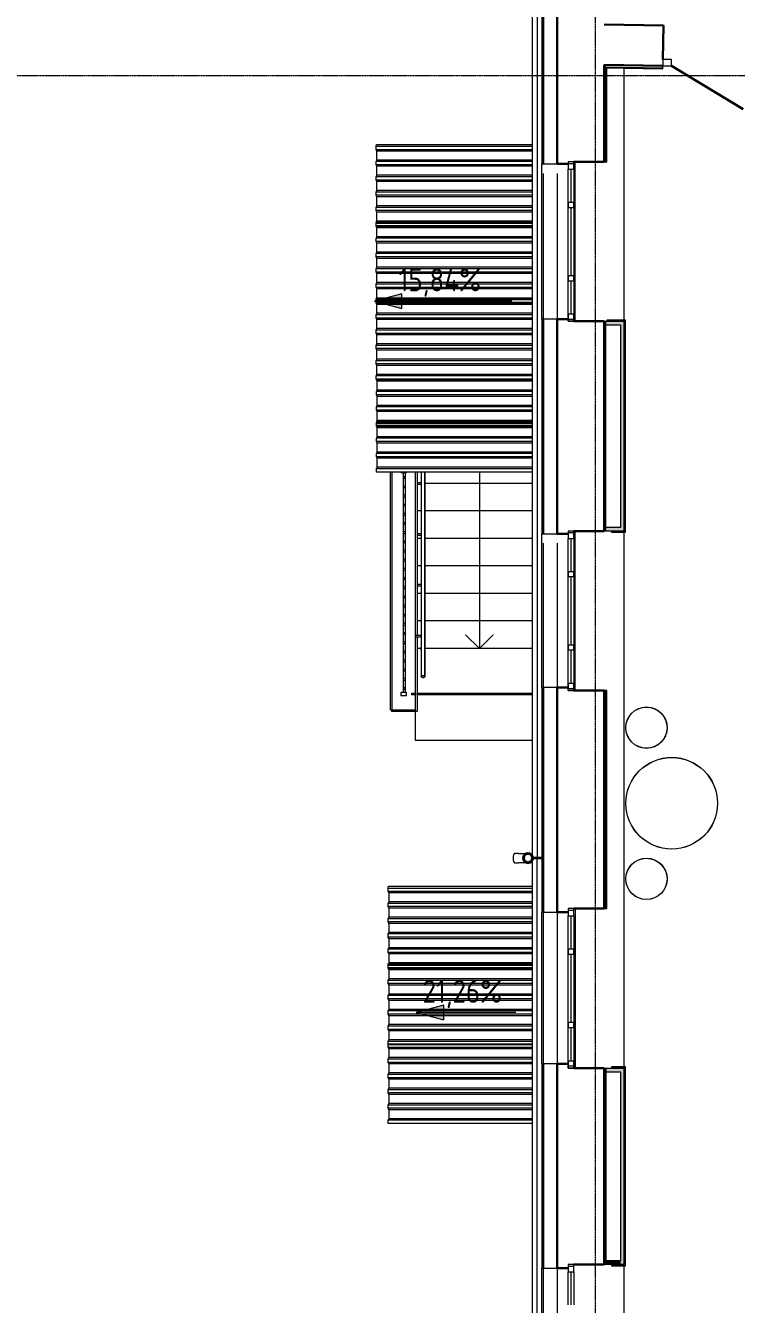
# Model space of a CAD drawing. Header units: millimetres. Extents: x -32 to 417638015, y -35 to 175284279.
# Drawn here: x 830395 to 838152, y 74903 to 88858 of the extents above; entities that cross this region are included whole.
import ezdxf

# ---------------------------------------------------------------- set-up
doc = ezdxf.new("R2010")
doc.units = ezdxf.units.MM
doc.linetypes.add('ADSK_Линия сетки', pattern=[25, 20, -2.5, 0, -2.5])
for name, color, linetype, lineweight in [('_ Окна', 7, 'Continuous', 9), ('_ЭМ_ТХобщее_слой', 7, 'Continuous', 30), ('Двери', 7, 'Continuous', 9), ('Лестницы', 7, 'Continuous', 9), ('Обобщенные модели', 7, 'Continuous', 18), ('Ограждение', 7, 'Continuous', 9), ('Окна', 7, 'Continuous', 9), ('Оси', 253, 'Continuous', 9), ('Перекрытие', 7, 'Continuous', 18), ('Размеры', 7, 'Continuous', 9), ('Стены внутренние', 7, 'Continuous', 18), ('Стены наружные', 7, 'Continuous', 18), ('Стены несущие', 7, 'Continuous', 30), ('Стены отделка', 7, 'Continuous', 30), ('Стены штриховка', 7, 'Continuous', 9), ('Стрелки вверх', 7, 'Continuous', 18), ('ТХ', 5, 'Continuous', 0), ('ШТРИХОВКА', 252, 'Continuous', 15)]:
    doc.layers.add(name, color=color, linetype=linetype, lineweight=lineweight)
doc.layers.add('ЭОМ_Лотки рабочие', color=5, linetype='Continuous')
doc.styles.add('GOST Common_1', font='GOST_Common.ttf', dxfattribs={"width": 0.9, "height": 250})

# ---------------------------------------------------------------- blocks, each defined once
blk = doc.blocks.new('Тип перил - Перила_Внутренний_-6957739-План 2-го этажа')
at = {"layer": 'Ограждение'}
for p, q in [((43948, 32217), (43948, 30294)), ((43988, 30294), (43988, 32217)), ((43948, 30276), (43948, 29993)), ((43988, 29993), (43988, 30276)), ((43965, 29993), (43970, 29993))]:
    blk.add_line(p, q, dxfattribs=at)
at = {"layer": 'Ограждение', "flags": 128}
for points in [[(43948, 30294), (43948, 30293), (43948, 30292), (43948, 30291), (43948, 30290), (43948, 30289), (43948, 30288), (43948, 30287), (43948, 30285), (43948, 30284), (43948, 30283), (43948, 30282), (43948, 30281), (43948, 30280), (43948, 30278), (43948, 30277), (43948, 30276), (43948, 30276)], [(43988, 30276), (43988, 30277), (43988, 30278), (43988, 30279), (43988, 30280), (43988, 30282), (43988, 30283), (43988, 30284), (43988, 30285), (43988, 30286), (43988, 30287), (43988, 30288), (43988, 30289), (43988, 30290), (43988, 30291), (43988, 30292), (43988, 30293), (43988, 30294)]]:
    blk.add_lwpolyline(points, dxfattribs=at)
blk = doc.blocks.new('Тх 2 этаж')
at = {"layer": 'ТХ', "color": 252, "true_color": 0x939598}
for centre, radius in [((52781, 27442), 225), ((53056, 26617), 500), ((52781, 25792), 225)]:
    blk.add_circle(centre, radius, dxfattribs=at)
blk = doc.blocks.new('План 2 этажа')
at = {"layer": 'Размеры'}
for points in [[(44122.152, 34421.028), (44422.152, 34340.643), (44422.152, 34501.413)], [(44579.247, 26657.438), (44879.247, 26577.053), (44879.247, 26737.823)]]:
    blk.add_hatch(color=8, dxfattribs=at).paths.add_polyline_path(points)
at = {"layer": 'Стены внутренние'}
for points in [[(46809.133, 34160.535), (46849.133, 34160.535), (46849.133, 34200.535), (46629.85, 34200.535), (46629.85, 34160.535)], [(46809.133, 31911.001), (46849.133, 31911.001), (46849.133, 34160.535), (46809.133, 34160.535), (46809.133, 31951.001)], [(46809.133, 31911.001), (46809.133, 31951.001), (46629.85, 31951.001), (46629.85, 31911.001)], [(46849.133, 26012.241), (46849.133, 26052.241), (46648.211, 26052.241), (46648.211, 26012.241), (46809.133, 26012.241)], [(46809.133, 23907.241), (46849.133, 23907.241), (46849.133, 26012.241), (46809.133, 26012.241), (46809.133, 23947.241)], [(46809.133, 23907.241), (46809.133, 23947.241), (46648.211, 23947.241), (46648.211, 23907.241)]]:
    blk.add_hatch(color=8, dxfattribs=at).paths.add_polyline_path(points)
at = {"layer": '_ Окна', "color": 8, "lineweight": 18}
for p, q in [((46298.211, 35940.535), (46238.211, 35940.535)), ((46238.211, 35940.535), (46238.211, 35860.535)), ((46298.211, 35860.535), (46298.211, 35940.535)), ((46238.211, 35860.535), (46298.211, 35860.535)), ((46238.211, 35500.535), (46298.211, 35500.535)), ((46238.211, 35440.535), (46238.211, 35500.535)), ((46298.211, 35500.535), (46298.211, 35440.535)), ((46298.211, 35440.535), (46238.211, 35440.535)), ((46238.211, 34700.535), (46298.211, 34700.535)), ((46238.211, 34640.535), (46238.211, 34700.535)), ((46298.211, 34640.535), (46238.211, 34640.535)), ((46298.211, 34700.535), (46298.211, 34640.535)), ((46238.211, 34280.535), (46298.211, 34280.535)), ((46238.211, 34200.535), (46238.211, 34280.535)), ((46298.211, 34200.535), (46238.211, 34200.535)), ((46298.211, 34280.535), (46298.211, 34200.535)), ((46298.211, 31911.001), (46238.211, 31911.001)), ((46238.211, 31911.001), (46238.211, 31831.001)), ((46238.211, 31831.001), (46298.211, 31831.001)), ((46298.211, 31831.001), (46298.211, 31911.001)), ((46238.211, 31471.001), (46298.211, 31471.001)), ((46238.211, 31411.001), (46238.211, 31471.001)), ((46298.211, 31411.001), (46238.211, 31411.001)), ((46298.211, 31471.001), (46298.211, 31411.001)), ((46238.211, 30671.001), (46298.211, 30671.001)), ((46238.211, 30611.001), (46238.211, 30671.001)), ((46298.211, 30611.001), (46238.211, 30611.001)), ((46298.211, 30671.001), (46298.211, 30611.001)), ((46238.211, 30251.001), (46298.211, 30251.001)), ((46238.211, 30171.001), (46238.211, 30251.001)), ((46298.211, 30171.001), (46238.211, 30171.001)), ((46298.211, 30251.001), (46298.211, 30171.001)), ((46298.211, 27792.241), (46238.211, 27792.241)), ((46238.211, 27792.241), (46238.211, 27712.241)), ((46298.211, 27712.241), (46298.211, 27792.241)), ((46238.211, 27712.241), (46298.211, 27712.241)), ((46238.211, 27352.241), (46298.211, 27352.241)), ((46238.211, 27292.241), (46238.211, 27352.241)), ((46298.211, 27352.241), (46298.211, 27292.241)), ((46298.211, 27292.241), (46238.211, 27292.241)), ((46238.211, 26552.241), (46298.211, 26552.241)), ((46238.211, 26492.241), (46238.211, 26552.241)), ((46298.211, 26552.241), (46298.211, 26492.241)), ((46298.211, 26492.241), (46238.211, 26492.241)), ((46238.211, 26132.241), (46298.211, 26132.241)), ((46238.211, 26052.241), (46238.211, 26132.241)), ((46298.211, 26132.241), (46298.211, 26052.241)), ((46298.211, 26052.241), (46238.211, 26052.241)), ((46298.211, 23907.241), (46238.211, 23907.241)), ((46238.211, 23907.241), (46238.211, 23827.241)), ((46298.211, 23827.241), (46298.211, 23907.241)), ((46238.211, 23827.241), (46298.211, 23827.241))]:
    blk.add_line(p, q, dxfattribs=at)
at = {"layer": '_ Окна', "color": 8}
for p, q in [((46298.211, 35920.535), (46238.211, 35920.535)), ((46268.211, 35500.535), (46268.211, 35860.535)), ((46268.211, 34700.535), (46268.211, 35440.535)), ((46268.211, 34280.535), (46268.211, 34640.535)), ((46298.211, 34220.535), (46238.211, 34220.535)), ((46298.211, 31891.001), (46238.211, 31891.001)), ((46268.211, 31471.001), (46268.211, 31831.001)), ((46268.211, 30671.001), (46268.211, 31411.001)), ((46268.211, 30251.001), (46268.211, 30611.001)), ((46298.211, 30191.001), (46238.211, 30191.001)), ((46298.211, 27772.241), (46238.211, 27772.241)), ((46268.211, 27352.241), (46268.211, 27712.241)), ((46268.211, 26552.241), (46268.211, 27292.241)), ((46268.211, 26132.241), (46268.211, 26492.241)), ((46298.211, 26072.241), (46238.211, 26072.241)), ((46298.211, 23887.241), (46238.211, 23887.241)), ((46268.211, 23467.241), (46268.211, 23827.241))]:
    blk.add_line(p, q, dxfattribs=at)
at = {"layer": 'Двери', "color": 8}
for p, q in [((47269.662, 37058.167), (47268.478, 36988.177)), ((47268.478, 36988.177), (47363.464, 36986.57)), ((47364.648, 37056.56), (47269.662, 37058.167)), ((47363.464, 36986.57), (47364.648, 37056.56))]:
    blk.add_line(p, q, dxfattribs=at)
at = {"layer": 'Двери', "color": 8, "lineweight": 30}
blk.add_line((47363.464, 36986.57), (48148.028, 36515.735), dxfattribs=at)
at = {"layer": 'Лестницы', "color": 8}
for p, q in [((45848.211, 32431.225), (44674.065, 32431.225)), ((45848.211, 32431.225), (44674.065, 32431.225)), ((44634.065, 32131.225), (44587.134, 32131.225)), ((44634.065, 32131.225), (44587.134, 32131.225)), ((45848.211, 32131.225), (44674.065, 32131.225)), ((45848.211, 32131.225), (44674.065, 32131.225)), ((44634.065, 31831.225), (44587.134, 31831.225)), ((44634.065, 31831.225), (44587.134, 31831.225)), ((45848.211, 31831.225), (44674.065, 31831.225)), ((45848.211, 31831.225), (44674.065, 31831.225)), ((44634.065, 31531.225), (44587.134, 31531.225)), ((44634.065, 31531.225), (44587.134, 31531.225)), ((45848.211, 31531.225), (44674.065, 31531.225)), ((45848.211, 31531.225), (44674.065, 31531.225)), ((44634.065, 31231.225), (44587.134, 31231.225)), ((44634.065, 31231.225), (44587.134, 31231.225)), ((45848.211, 31231.225), (44674.065, 31231.225)), ((45848.211, 31231.225), (44674.065, 31231.225)), ((44634.065, 30931.225), (44587.134, 30931.225)), ((44634.065, 30931.225), (44587.134, 30931.225)), ((45848.211, 30931.225), (44674.065, 30931.225)), ((45848.211, 30931.225), (44674.065, 30931.225)), ((44634.625, 30631.225), (44587.134, 30631.225)), ((45848.211, 30631.225), (44673.997, 30631.225))]:
    blk.add_line(p, q, dxfattribs=at)
at = {"layer": 'Обобщенные модели', "color": 8}
for p, q in [((44141.144, 36110.458), (44144.272, 36130.458)), ((44141.144, 36075.458), (44141.144, 36110.458)), ((44141.144, 36110.458), (45848.211, 36110.458)), ((44148.731, 36058.458), (44141.144, 36075.458)), ((44141.144, 36075.458), (45848.211, 36075.458)), ((44144.272, 36130.458), (45848.211, 36130.458)), ((44148.731, 35960.758), (44148.731, 36058.458)), ((45848.211, 36058.458), (44148.731, 36058.458)), ((44141.144, 35943.758), (44148.731, 35960.758)), ((44141.144, 35908.758), (44141.144, 35943.758)), ((45848.211, 35943.758), (44141.144, 35943.758)), ((44148.731, 35891.758), (44141.144, 35908.758)), ((45848.211, 35908.758), (44141.144, 35908.758)), ((45848.211, 35960.758), (44148.731, 35960.758)), ((44148.731, 35794.058), (44148.731, 35891.758)), ((45848.211, 35891.758), (44148.731, 35891.758)), ((44141.144, 35777.058), (44148.731, 35794.058)), ((44141.144, 35742.058), (44141.144, 35777.058)), ((45848.211, 35777.058), (44141.144, 35777.058)), ((44148.731, 35725.058), (44141.144, 35742.058)), ((45848.211, 35742.058), (44141.144, 35742.058)), ((45848.211, 35794.058), (44148.731, 35794.058)), ((44148.731, 35627.358), (44148.731, 35725.058)), ((45848.211, 35725.058), (44148.731, 35725.058)), ((44141.144, 35610.358), (44148.731, 35627.358)), ((44141.144, 35575.358), (44141.144, 35610.358)), ((45848.211, 35610.358), (44141.144, 35610.358)), ((45848.211, 35627.358), (44148.731, 35627.358)), ((44148.731, 35558.358), (44141.144, 35575.358)), ((45848.211, 35575.358), (44141.144, 35575.358)), ((44141.144, 35443.658), (44148.731, 35460.658)), ((44148.731, 35460.658), (44148.731, 35558.358)), ((45848.211, 35558.358), (44148.731, 35558.358)), ((45848.211, 35460.658), (44148.731, 35460.658)), ((44141.144, 35408.658), (44141.144, 35443.658)), ((45848.211, 35443.658), (44141.144, 35443.658)), ((44148.731, 35391.658), (44141.144, 35408.658)), ((45848.211, 35408.658), (44141.144, 35408.658)), ((44148.731, 35293.958), (44148.731, 35391.658)), ((45848.211, 35391.658), (44148.731, 35391.658)), ((44140.405, 35272.828), (44143.534, 35292.828)), ((44140.405, 35237.828), (44140.405, 35272.828)), ((44140.405, 35272.828), (45848.211, 35272.828)), ((44147.992, 35220.828), (44140.405, 35237.828)), ((44140.405, 35237.828), (45848.211, 35237.828)), ((44141.144, 35276.958), (44142.139, 35279.188)), ((44141.144, 35241.958), (44141.144, 35276.958)), ((45848.211, 35276.958), (44141.144, 35276.958)), ((45848.211, 35241.958), (44141.144, 35241.958)), ((44143.534, 35292.828), (45848.211, 35292.828)), ((44147.992, 35123.128), (44147.992, 35220.828)), ((45848.211, 35220.828), (44147.992, 35220.828)), ((45848.211, 35293.958), (44148.731, 35293.958)), ((44140.405, 35106.128), (44147.992, 35123.128)), ((44140.405, 35071.128), (44140.405, 35106.128)), ((45848.211, 35106.128), (44140.405, 35106.128)), ((44147.992, 35054.128), (44140.405, 35071.128)), ((45848.211, 35071.128), (44140.405, 35071.128)), ((45848.211, 35123.128), (44147.992, 35123.128)), ((44147.992, 34956.428), (44147.992, 35054.128)), ((45848.211, 35054.128), (44147.992, 35054.128)), ((44140.405, 34939.428), (44147.992, 34956.428)), ((44140.405, 34904.428), (44140.405, 34939.428)), ((45848.211, 34939.428), (44140.405, 34939.428)), ((44147.992, 34887.428), (44140.405, 34904.428)), ((45848.211, 34904.428), (44140.405, 34904.428)), ((45848.211, 34956.428), (44147.992, 34956.428)), ((44147.992, 34789.728), (44147.992, 34887.428)), ((45848.211, 34887.428), (44147.992, 34887.428)), ((44140.405, 34772.728), (44147.992, 34789.728)), ((44140.405, 34737.728), (44140.405, 34772.728)), ((45848.211, 34772.728), (44140.405, 34772.728)), ((45848.211, 34789.728), (44147.992, 34789.728)), ((44147.992, 34720.728), (44140.405, 34737.728)), ((45848.211, 34737.728), (44140.405, 34737.728)), ((44140.405, 34606.028), (44147.992, 34623.028)), ((44147.992, 34623.028), (44147.992, 34720.728)), ((45848.211, 34720.728), (44147.992, 34720.728)), ((45848.211, 34623.028), (44147.992, 34623.028)), ((44140.405, 34571.028), (44140.405, 34606.028)), ((45848.211, 34606.028), (44140.405, 34606.028)), ((44147.992, 34554.028), (44140.405, 34571.028)), ((45848.211, 34571.028), (44140.405, 34571.028)), ((44147.992, 34457.828), (44147.992, 34554.028)), ((45848.211, 34554.028), (44147.992, 34554.028)), ((44140.405, 34439.328), (44141.904, 34442.686)), ((44140.405, 34404.328), (44140.405, 34439.328)), ((45848.211, 34439.328), (44140.405, 34439.328)), ((45848.211, 34404.328), (44140.405, 34404.328)), ((44141.144, 34402.828), (44141.144, 34437.828)), ((44141.144, 34437.828), (45848.211, 34437.828)), ((44148.731, 34385.828), (44141.144, 34402.828)), ((44141.144, 34402.828), (45848.211, 34402.828)), ((44141.378, 34439.328), (44144.272, 34457.828)), ((44144.272, 34457.828), (45848.211, 34457.828)), ((44148.731, 34288.128), (44148.731, 34385.828)), ((45848.211, 34385.828), (44148.731, 34385.828)), ((44141.144, 34271.128), (44148.731, 34288.128)), ((44141.144, 34236.128), (44141.144, 34271.128)), ((45848.211, 34271.128), (44141.144, 34271.128)), ((44148.731, 34219.128), (44141.144, 34236.128)), ((45848.211, 34236.128), (44141.144, 34236.128)), ((45848.211, 34288.128), (44148.731, 34288.128)), ((44148.731, 34121.428), (44148.731, 34219.128)), ((45848.211, 34219.128), (44148.731, 34219.128)), ((44141.144, 34104.428), (44148.731, 34121.428)), ((44141.144, 34069.428), (44141.144, 34104.428)), ((45848.211, 34104.428), (44141.144, 34104.428)), ((44148.731, 34052.428), (44141.144, 34069.428)), ((45848.211, 34069.428), (44141.144, 34069.428)), ((45848.211, 34121.428), (44148.731, 34121.428)), ((44148.731, 33954.728), (44148.731, 34052.428)), ((45848.211, 34052.428), (44148.731, 34052.428)), ((44141.144, 33937.728), (44148.731, 33954.728)), ((44141.144, 33902.728), (44141.144, 33937.728)), ((45848.211, 33937.728), (44141.144, 33937.728)), ((45848.211, 33954.728), (44148.731, 33954.728)), ((44148.731, 33885.728), (44141.144, 33902.728)), ((45848.211, 33902.728), (44141.144, 33902.728)), ((44141.144, 33771.028), (44148.731, 33788.028)), ((44141.144, 33736.028), (44141.144, 33771.028)), ((45848.211, 33771.028), (44141.144, 33771.028)), ((44148.731, 33788.028), (44148.731, 33885.728)), ((45848.211, 33885.728), (44148.731, 33885.728)), ((45848.211, 33788.028), (44148.731, 33788.028)), ((44148.731, 33719.028), (44141.144, 33736.028)), ((45848.211, 33736.028), (44141.144, 33736.028)), ((44148.731, 33621.328), (44148.731, 33719.028)), ((45848.211, 33719.028), (44148.731, 33719.028)), ((44141.144, 33604.328), (44148.731, 33621.328)), ((44141.144, 33569.328), (44141.144, 33604.328)), ((45848.211, 33604.328), (44141.144, 33604.328)), ((45848.211, 33569.328), (44141.144, 33569.328)), ((44145.292, 33565.188), (44145.292, 33569.328)), ((44152.879, 33548.188), (44145.292, 33565.188)), ((44145.292, 33565.188), (45848.211, 33565.188)), ((44146.362, 33607.028), (44148.421, 33620.188)), ((44148.421, 33620.188), (45848.211, 33620.188)), ((45848.211, 33621.328), (44148.731, 33621.328)), ((44152.879, 33450.488), (44152.879, 33548.188)), ((45848.211, 33548.188), (44152.879, 33548.188)), ((44145.292, 33433.488), (44152.879, 33450.488)), ((44145.292, 33398.488), (44145.292, 33433.488)), ((45848.211, 33433.488), (44145.292, 33433.488)), ((44152.879, 33381.488), (44145.292, 33398.488)), ((45848.211, 33398.488), (44145.292, 33398.488)), ((45848.211, 33450.488), (44152.879, 33450.488)), ((44152.879, 33283.788), (44152.879, 33381.488)), ((45848.211, 33381.488), (44152.879, 33381.488)), ((44145.292, 33266.788), (44152.879, 33283.788)), ((44145.292, 33231.788), (44145.292, 33266.788)), ((45848.211, 33266.788), (44145.292, 33266.788)), ((44152.879, 33214.788), (44145.292, 33231.788)), ((45848.211, 33231.788), (44145.292, 33231.788)), ((45848.211, 33283.788), (44152.879, 33283.788)), ((44152.879, 33117.088), (44152.879, 33214.788)), ((45848.211, 33214.788), (44152.879, 33214.788)), ((44145.292, 33100.088), (44147.482, 33104.994)), ((44145.292, 33065.088), (44145.292, 33100.088)), ((45848.211, 33100.088), (44145.292, 33100.088)), ((44145.292, 33055.998), (44145.292, 33090.998)), ((44145.292, 33090.998), (45848.211, 33090.998)), ((44147.482, 33104.994), (44148.421, 33110.998)), ((44148.421, 33110.998), (45848.211, 33110.998)), ((44150.161, 33110.998), (44152.879, 33117.088)), ((45848.211, 33117.088), (44152.879, 33117.088)), ((45848.211, 33065.088), (44145.292, 33065.088)), ((44152.879, 33038.998), (44145.292, 33055.998)), ((44145.292, 33055.998), (45848.211, 33055.998)), ((44145.292, 32924.298), (44152.879, 32941.298)), ((44152.879, 32941.298), (44152.879, 33038.998)), ((45848.211, 33038.998), (44152.879, 33038.998)), ((45848.211, 32941.298), (44152.879, 32941.298)), ((44145.292, 32889.298), (44145.292, 32924.298)), ((45848.211, 32924.298), (44145.292, 32924.298)), ((44152.879, 32872.298), (44145.292, 32889.298)), ((45848.211, 32889.298), (44145.292, 32889.298)), ((44152.879, 32774.598), (44152.879, 32872.298)), ((45848.211, 32872.298), (44152.879, 32872.298)), ((44145.292, 32757.598), (44152.879, 32774.598)), ((44145.292, 32722.598), (44145.292, 32757.598)), ((45848.211, 32757.598), (44145.292, 32757.598)), ((44152.879, 32705.598), (44145.292, 32722.598)), ((45848.211, 32722.598), (44145.292, 32722.598)), ((45848.211, 32774.598), (44152.879, 32774.598)), ((44152.879, 32607.898), (44152.879, 32705.598)), ((45848.211, 32705.598), (44152.879, 32705.598)), ((44145.292, 32590.898), (44152.879, 32607.898)), ((44145.292, 32555.898), (44145.292, 32590.898)), ((45848.211, 32590.898), (44145.292, 32590.898)), ((45848.211, 32555.898), (44145.292, 32555.898)), ((45848.211, 32607.898), (44152.879, 32607.898)), ((45694.564, 28393.362), (45652.06, 28393.362)), ((45948.211, 28348.362), (45849.07, 28348.362)), ((45849.07, 28338.362), (45948.211, 28338.362)), ((45652.06, 28293.362), (45694.564, 28293.362)), ((44271.958, 28015.838), (44276.116, 28035.838)), ((44271.958, 27980.838), (44271.958, 28015.838)), ((44271.958, 28015.838), (45848.211, 28015.838)), ((44282.042, 27963.838), (44271.958, 27980.838)), ((44271.958, 27980.838), (45848.211, 27980.838)), ((44276.116, 28035.838), (45848.211, 28035.838)), ((44282.042, 27866.138), (44282.042, 27963.838)), ((45848.211, 27963.838), (44282.042, 27963.838)), ((44271.958, 27849.138), (44282.042, 27866.138)), ((44271.958, 27814.138), (44271.958, 27849.138)), ((45848.211, 27849.138), (44271.958, 27849.138)), ((44282.042, 27797.138), (44271.958, 27814.138)), ((45848.211, 27814.138), (44271.958, 27814.138)), ((45848.211, 27866.138), (44282.042, 27866.138)), ((44282.042, 27699.438), (44282.042, 27797.138)), ((45848.211, 27797.138), (44282.042, 27797.138)), ((44271.958, 27682.438), (44282.042, 27699.438)), ((44271.958, 27647.438), (44271.958, 27682.438)), ((45848.211, 27682.438), (44271.958, 27682.438)), ((44282.042, 27630.438), (44271.958, 27647.438)), ((45848.211, 27647.438), (44271.958, 27647.438)), ((45848.211, 27699.438), (44282.042, 27699.438)), ((44282.042, 27532.738), (44282.042, 27630.438)), ((45848.211, 27630.438), (44282.042, 27630.438)), ((44271.958, 27515.738), (44282.042, 27532.738)), ((44271.958, 27480.738), (44271.958, 27515.738)), ((45848.211, 27515.738), (44271.958, 27515.738)), ((45848.211, 27532.738), (44282.042, 27532.738)), ((44282.042, 27463.738), (44271.958, 27480.738)), ((45848.211, 27480.738), (44271.958, 27480.738)), ((44271.958, 27349.038), (44282.042, 27366.038)), ((44282.042, 27366.038), (44282.042, 27463.738)), ((45848.211, 27463.738), (44282.042, 27463.738)), ((45848.211, 27366.038), (44282.042, 27366.038)), ((44271.958, 27314.038), (44271.958, 27349.038)), ((45848.211, 27349.038), (44271.958, 27349.038)), ((44282.042, 27297.038), (44271.958, 27314.038)), ((45848.211, 27314.038), (44271.958, 27314.038)), ((44282.042, 27199.338), (44282.042, 27297.038)), ((45848.211, 27297.038), (44282.042, 27297.038)), ((44271.958, 27182.338), (44274.039, 27185.846)), ((44271.958, 27147.338), (44271.958, 27182.338)), ((45848.211, 27182.338), (44271.958, 27182.338)), ((44271.958, 27140.838), (44271.958, 27175.838)), ((44271.958, 27175.838), (45848.211, 27175.838)), ((45848.211, 27147.338), (44271.958, 27147.338)), ((44282.042, 27123.838), (44271.958, 27140.838)), ((44271.958, 27140.838), (45848.211, 27140.838)), ((44274.039, 27185.846), (44276.116, 27195.838)), ((44276.116, 27195.838), (45848.211, 27195.838)), ((44279.966, 27195.838), (44282.042, 27199.338)), ((45848.211, 27199.338), (44282.042, 27199.338)), ((44282.042, 27026.138), (44282.042, 27123.838)), ((45848.211, 27123.838), (44282.042, 27123.838)), ((44271.958, 27009.138), (44282.042, 27026.138)), ((44271.958, 26974.138), (44271.958, 27009.138)), ((45848.211, 27009.138), (44271.958, 27009.138)), ((44282.042, 26957.138), (44271.958, 26974.138)), ((45848.211, 26974.138), (44271.958, 26974.138)), ((45848.211, 27026.138), (44282.042, 27026.138)), ((44282.042, 26859.438), (44282.042, 26957.138)), ((45848.211, 26957.138), (44282.042, 26957.138)), ((44271.958, 26842.438), (44282.042, 26859.438)), ((44271.958, 26807.438), (44271.958, 26842.438)), ((45848.211, 26842.438), (44271.958, 26842.438)), ((44282.042, 26790.438), (44271.958, 26807.438)), ((45848.211, 26807.438), (44271.958, 26807.438)), ((45848.211, 26859.438), (44282.042, 26859.438)), ((44271.958, 26675.738), (44282.042, 26692.738)), ((44271.958, 26640.738), (44271.958, 26675.738)), ((45848.211, 26675.738), (44271.958, 26675.738)), ((44282.042, 26692.738), (44282.042, 26790.438)), ((45848.211, 26790.438), (44282.042, 26790.438)), ((45848.211, 26692.738), (44282.042, 26692.738)), ((44282.042, 26623.738), (44271.958, 26640.738)), ((45848.211, 26640.738), (44271.958, 26640.738)), ((44271.958, 26509.038), (44282.042, 26526.038)), ((44282.042, 26526.038), (44282.042, 26623.738)), ((45848.211, 26623.738), (44282.042, 26623.738)), ((45848.211, 26526.038), (44282.042, 26526.038)), ((44271.958, 26474.038), (44271.958, 26509.038)), ((45848.211, 26509.038), (44271.958, 26509.038)), ((44282.042, 26457.038), (44271.958, 26474.038)), ((45848.211, 26474.038), (44271.958, 26474.038)), ((44282.042, 26359.338), (44282.042, 26457.038)), ((45848.211, 26457.038), (44282.042, 26457.038)), ((44271.958, 26342.338), (44282.042, 26359.338)), ((44271.958, 26307.338), (44271.958, 26342.338)), ((45848.211, 26342.338), (44271.958, 26342.338)), ((44271.958, 26280.838), (44271.958, 26315.838)), ((44271.958, 26315.838), (45848.211, 26315.838)), ((45848.211, 26307.338), (44271.958, 26307.338)), ((44282.042, 26263.838), (44271.958, 26280.838)), ((44271.958, 26280.838), (45848.211, 26280.838)), ((45848.211, 26359.338), (44282.042, 26359.338)), ((44282.042, 26166.138), (44282.042, 26263.838)), ((45848.211, 26263.838), (44282.042, 26263.838)), ((44271.958, 26149.138), (44282.042, 26166.138)), ((44271.958, 26114.138), (44271.958, 26149.138)), ((45848.211, 26149.138), (44271.958, 26149.138)), ((44282.042, 26097.138), (44271.958, 26114.138)), ((45848.211, 26114.138), (44271.958, 26114.138)), ((45848.211, 26166.138), (44282.042, 26166.138)), ((44282.042, 25999.438), (44282.042, 26097.138)), ((45848.211, 26097.138), (44282.042, 26097.138)), ((44271.958, 25982.438), (44282.042, 25999.438)), ((44271.958, 25947.438), (44271.958, 25982.438)), ((45848.211, 25982.438), (44271.958, 25982.438)), ((45848.211, 25999.438), (44282.042, 25999.438)), ((44282.042, 25930.438), (44271.958, 25947.438)), ((45848.211, 25947.438), (44271.958, 25947.438)), ((44271.958, 25815.738), (44282.042, 25832.738)), ((44271.958, 25780.738), (44271.958, 25815.738)), ((45848.211, 25815.738), (44271.958, 25815.738)), ((44282.042, 25832.738), (44282.042, 25930.438)), ((45848.211, 25930.438), (44282.042, 25930.438)), ((45848.211, 25832.738), (44282.042, 25832.738)), ((44282.042, 25763.738), (44271.958, 25780.738)), ((45848.211, 25780.738), (44271.958, 25780.738)), ((44282.042, 25666.038), (44282.042, 25763.738)), ((45848.211, 25763.738), (44282.042, 25763.738)), ((44271.958, 25649.038), (44282.042, 25666.038)), ((44271.958, 25614.038), (44271.958, 25649.038)), ((45848.211, 25649.038), (44271.958, 25649.038)), ((44282.042, 25597.038), (44271.958, 25614.038)), ((45848.211, 25614.038), (44271.958, 25614.038)), ((45848.211, 25666.038), (44282.042, 25666.038)), ((44282.042, 25499.338), (44282.042, 25597.038)), ((45848.211, 25597.038), (44282.042, 25597.038)), ((44271.958, 25482.338), (44282.042, 25499.338)), ((44271.958, 25447.338), (44271.958, 25482.338)), ((45848.211, 25482.338), (44271.958, 25482.338)), ((45848.211, 25447.338), (44271.958, 25447.338)), ((45848.211, 25499.338), (44282.042, 25499.338))]:
    blk.add_line(p, q, dxfattribs=at)
at = {"layer": 'Обобщенные модели', "color": 8, "flags": 128}
for points in [[(45694.564, 28393.362), (45700.232, 28393.362), (45705.816, 28393.362), (45711.309, 28393.362), (45716.7, 28393.362), (45721.982, 28393.362), (45727.146, 28393.362), (45732.183, 28393.362), (45737.086, 28393.362), (45741.847, 28393.362), (45746.459, 28393.362), (45750.913, 28393.362), (45755.203, 28393.362), (45759.321, 28393.362), (45763.262, 28393.362), (45767.019, 28393.362), (45770.586, 28393.362), (45773.956, 28393.362), (45777.126, 28393.362), (45780.09, 28393.362), (45782.842, 28393.362), (45785.194, 28393.362)], [(45785.194, 28293.362), (45783.924, 28293.362), (45781.261, 28293.362), (45778.384, 28293.362), (45775.3, 28293.362), (45772.012, 28293.362), (45768.526, 28293.362), (45764.847, 28293.362), (45760.982, 28293.362), (45756.937, 28293.362), (45752.717, 28293.362), (45748.331, 28293.362), (45743.784, 28293.362), (45739.084, 28293.362), (45734.239, 28293.362), (45729.257, 28293.362), (45724.144, 28293.362), (45718.911, 28293.362), (45713.564, 28293.362), (45708.112, 28293.362), (45702.565, 28293.362), (45696.931, 28293.362), (45694.564, 28293.362)]]:
    blk.add_lwpolyline(points, dxfattribs=at)
at = {"layer": 'Обобщенные модели', "color": 8}
for start, end in [(0, 180), (180, 0)]:
    blk.add_arc((45798.211, 28343.362), 52, start, end, dxfattribs=at)
at = {"layer": 'Обобщенные модели', "color": 8, "lineweight": 40}
for start, end in [(0, 180), (180, 0)]:
    blk.add_arc((45798.211, 28343.362), 50, start, end, dxfattribs=at)
at = {"layer": 'Обобщенные модели', "color": 8}
for start_param, end_param in [(3.141592654, 4.71238898), (4.71238898, 6.283185307)]:
    blk.add_ellipse((45652.06, 28343.362), major_axis=(0, -50), ratio=0.309016994, start_param=start_param, end_param=end_param, dxfattribs=at)
at = {"layer": 'Ограждение', "color": 8}
for p, q in [((44411.843, 32555.898), (44411.843, 32552.514)), ((44411.843, 32552.514), (44471.843, 32552.514)), ((44440.236, 32502.514), (44440.236, 32552.514)), ((44456.236, 32552.514), (44456.236, 32502.514)), ((44471.843, 32552.514), (44471.843, 32555.898)), ((44634.065, 32555.898), (44634.065, 30644.686)), ((44674.065, 32555.898), (44674.065, 30644.686)), ((44440.236, 32486.514), (44440.236, 32502.514)), ((44456.236, 32502.514), (44440.236, 32502.514)), ((44456.236, 32486.514), (44440.236, 32486.514)), ((44440.236, 32402.514), (44440.236, 32486.514)), ((44440.236, 32386.514), (44440.236, 32402.514)), ((44456.236, 32402.514), (44440.236, 32402.514)), ((44440.236, 32386.514), (44456.236, 32386.514)), ((44440.236, 32302.514), (44440.236, 32386.514)), ((44456.236, 32502.514), (44456.236, 32486.514)), ((44456.236, 32486.514), (44456.236, 32402.514)), ((44456.236, 32402.514), (44456.236, 32386.514)), ((44456.236, 32386.514), (44456.236, 32302.514)), ((44634.065, 32438.725), (44587.134, 32438.725)), ((44587.134, 32423.725), (44634.065, 32423.725)), ((44440.236, 32286.514), (44440.236, 32302.514)), ((44456.236, 32302.514), (44440.236, 32302.514)), ((44440.236, 32286.514), (44456.236, 32286.514)), ((44440.236, 32202.514), (44440.236, 32286.514)), ((44456.236, 32302.514), (44456.236, 32286.514)), ((44456.236, 32286.514), (44456.236, 32202.514)), ((44440.236, 32186.514), (44440.236, 32202.514)), ((44456.236, 32202.514), (44440.236, 32202.514)), ((44440.236, 32186.514), (44456.236, 32186.514)), ((44440.236, 32102.514), (44440.236, 32186.514)), ((44440.236, 32086.514), (44440.236, 32102.514)), ((44456.236, 32102.514), (44440.236, 32102.514)), ((44456.236, 32202.514), (44456.236, 32186.514)), ((44456.236, 32186.514), (44456.236, 32102.514)), ((44456.236, 32102.514), (44456.236, 32086.514)), ((44440.236, 32086.514), (44456.236, 32086.514)), ((44440.236, 32002.514), (44440.236, 32086.514)), ((44440.236, 31986.514), (44440.236, 32002.514)), ((44456.236, 32002.514), (44440.236, 32002.514)), ((44440.236, 31986.514), (44456.236, 31986.514)), ((44440.236, 31902.514), (44440.236, 31986.514)), ((44456.236, 32086.514), (44456.236, 32002.514)), ((44456.236, 32002.514), (44456.236, 31986.514)), ((44456.236, 31986.514), (44456.236, 31902.514)), ((44440.236, 31886.514), (44440.236, 31902.514)), ((44456.236, 31902.514), (44440.236, 31902.514)), ((44440.236, 31886.514), (44456.236, 31886.514)), ((44440.236, 31802.514), (44440.236, 31886.514)), ((44456.236, 31902.514), (44456.236, 31886.514)), ((44456.236, 31886.514), (44456.236, 31802.514)), ((44634.065, 31883.247), (44587.134, 31883.247)), ((44587.134, 31868.247), (44634.065, 31868.247)), ((44440.236, 31786.514), (44440.236, 31802.514)), ((44456.236, 31802.514), (44440.236, 31802.514)), ((44440.236, 31786.514), (44456.236, 31786.514)), ((44440.236, 31702.514), (44440.236, 31786.514)), ((44440.236, 31686.514), (44440.236, 31702.514)), ((44456.236, 31702.514), (44440.236, 31702.514)), ((44440.236, 31686.514), (44456.236, 31686.514)), ((44440.236, 31602.514), (44440.236, 31686.514)), ((44456.236, 31802.514), (44456.236, 31786.514)), ((44456.236, 31786.514), (44456.236, 31702.514)), ((44456.236, 31702.514), (44456.236, 31686.514)), ((44456.236, 31686.514), (44456.236, 31602.514)), ((44440.236, 31586.514), (44440.236, 31602.514)), ((44456.236, 31602.514), (44440.236, 31602.514)), ((44440.236, 31586.514), (44456.236, 31586.514)), ((44440.236, 31502.514), (44440.236, 31586.514)), ((44456.236, 31602.514), (44456.236, 31586.514)), ((44456.236, 31586.514), (44456.236, 31502.514)), ((44440.236, 31486.514), (44440.236, 31502.514)), ((44456.236, 31502.514), (44440.236, 31502.514)), ((44440.236, 31486.514), (44456.236, 31486.514)), ((44440.236, 31402.514), (44440.236, 31486.514)), ((44440.236, 31386.514), (44440.236, 31402.514)), ((44456.236, 31402.514), (44440.236, 31402.514)), ((44456.236, 31502.514), (44456.236, 31486.514)), ((44456.236, 31486.514), (44456.236, 31402.514)), ((44456.236, 31402.514), (44456.236, 31386.514)), ((44440.236, 31386.514), (44456.236, 31386.514)), ((44440.236, 31302.514), (44440.236, 31386.514)), ((44440.236, 31286.514), (44440.236, 31302.514)), ((44456.236, 31302.514), (44440.236, 31302.514)), ((44440.236, 31286.514), (44456.236, 31286.514)), ((44440.236, 31202.514), (44440.236, 31286.514)), ((44456.236, 31386.514), (44456.236, 31302.514)), ((44456.236, 31302.514), (44456.236, 31286.514)), ((44456.236, 31286.514), (44456.236, 31202.514)), ((44634.065, 31327.77), (44587.134, 31327.77)), ((44587.134, 31312.77), (44634.065, 31312.77)), ((44440.236, 31186.514), (44440.236, 31202.514)), ((44456.236, 31202.514), (44440.236, 31202.514)), ((44440.236, 31186.514), (44456.236, 31186.514)), ((44440.236, 31102.514), (44440.236, 31186.514)), ((44456.236, 31202.514), (44456.236, 31186.514)), ((44456.236, 31186.514), (44456.236, 31102.514)), ((44440.236, 31086.514), (44440.236, 31102.514)), ((44456.236, 31102.514), (44440.236, 31102.514)), ((44440.236, 31086.514), (44456.236, 31086.514)), ((44440.236, 31002.514), (44440.236, 31086.514)), ((44440.236, 30986.514), (44440.236, 31002.514)), ((44456.236, 31002.514), (44440.236, 31002.514)), ((44440.236, 30986.514), (44456.236, 30986.514)), ((44440.236, 30902.514), (44440.236, 30986.514)), ((44456.236, 31102.514), (44456.236, 31086.514)), ((44456.236, 31086.514), (44456.236, 31002.514)), ((44456.236, 31002.514), (44456.236, 30986.514)), ((44456.236, 30986.514), (44456.236, 30902.514)), ((44440.236, 30886.514), (44440.236, 30902.514)), ((44456.236, 30902.514), (44440.236, 30902.514)), ((44440.236, 30886.514), (44456.236, 30886.514)), ((44440.236, 30802.514), (44440.236, 30886.514)), ((44456.236, 30902.514), (44456.236, 30886.514)), ((44456.236, 30886.514), (44456.236, 30802.514)), ((44440.236, 30786.514), (44440.236, 30802.514)), ((44456.236, 30802.514), (44440.236, 30802.514)), ((44440.236, 30786.514), (44456.236, 30786.514)), ((44440.236, 30702.514), (44440.236, 30786.514)), ((44440.236, 30686.514), (44440.236, 30702.514)), ((44456.236, 30702.514), (44440.236, 30702.514)), ((44456.236, 30802.514), (44456.236, 30786.514)), ((44456.236, 30786.514), (44456.236, 30702.514)), ((44456.236, 30702.514), (44456.236, 30686.514)), ((44634.065, 30772.293), (44574.065, 30772.293)), ((44574.065, 30772.293), (44574.065, 30764.793)), ((44574.065, 30764.793), (44574.065, 30757.293)), ((44574.065, 30757.293), (44634.065, 30757.293)), ((44440.236, 30686.514), (44456.236, 30686.514)), ((44440.236, 30602.514), (44440.236, 30686.514)), ((44440.236, 30586.514), (44440.236, 30602.514)), ((44456.236, 30602.514), (44440.236, 30602.514)), ((44440.236, 30586.514), (44456.236, 30586.514)), ((44440.236, 30502.514), (44440.236, 30586.514)), ((44456.236, 30686.514), (44456.236, 30602.514)), ((44456.236, 30602.514), (44456.236, 30586.514)), ((44456.236, 30586.514), (44456.236, 30502.514)), ((44634.065, 30614.26), (44634.065, 30644.686)), ((44634.065, 30614.26), (44634.065, 30331.225)), ((44674.065, 30614.26), (44674.065, 30644.686)), ((44674.065, 30614.26), (44674.065, 30331.225)), ((44440.236, 30486.514), (44440.236, 30502.514)), ((44456.236, 30502.514), (44440.236, 30502.514)), ((44440.236, 30486.514), (44456.236, 30486.514)), ((44440.236, 30402.514), (44440.236, 30486.514)), ((44456.236, 30502.514), (44456.236, 30486.514)), ((44456.236, 30486.514), (44456.236, 30402.514)), ((44440.236, 30386.514), (44440.236, 30402.514)), ((44456.236, 30402.514), (44440.236, 30402.514)), ((44440.236, 30386.514), (44456.236, 30386.514)), ((44440.236, 30302.514), (44440.236, 30386.514)), ((44440.236, 30286.514), (44440.236, 30302.514)), ((44456.236, 30302.514), (44440.236, 30302.514)), ((44440.236, 30286.514), (44456.236, 30286.514)), ((44440.236, 30202.514), (44440.236, 30286.514)), ((44456.236, 30402.514), (44456.236, 30386.514)), ((44456.236, 30386.514), (44456.236, 30302.514)), ((44456.236, 30302.514), (44456.236, 30286.514)), ((44456.236, 30286.514), (44456.236, 30202.514)), ((44674.065, 30331.225), (44634.065, 30331.225)), ((44411.843, 30150.318), (44411.843, 30115.907)), ((44471.843, 30150.318), (44411.843, 30150.318)), ((44440.236, 30186.514), (44440.236, 30202.514)), ((44456.236, 30202.514), (44440.236, 30202.514)), ((44440.236, 30186.514), (44456.236, 30186.514)), ((44440.236, 30150.318), (44440.236, 30186.514)), ((44456.236, 30202.514), (44456.236, 30186.514)), ((44456.236, 30186.514), (44456.236, 30150.318)), ((44471.843, 30115.907), (44471.843, 30150.318)), ((44411.843, 30115.907), (44471.843, 30115.907)), ((44532.293, 30141.298), (44572.293, 30141.298)), ((44532.293, 30125.298), (44532.293, 30141.298)), ((44572.293, 30125.298), (44532.293, 30125.298)), ((44572.293, 30141.298), (44572.293, 30125.298)), ((44596.843, 30141.298), (44636.843, 30141.298)), ((44596.843, 30125.298), (44596.843, 30141.298)), ((44636.843, 30125.298), (44596.843, 30125.298)), ((44636.843, 30141.298), (44636.843, 30125.298)), ((44636.843, 30141.298), (44736.843, 30141.298)), ((44736.843, 30125.298), (44636.843, 30125.298)), ((44736.843, 30141.298), (44752.843, 30141.298)), ((44736.843, 30125.298), (44736.843, 30141.298)), ((44752.843, 30125.298), (44736.843, 30125.298)), ((44752.843, 30141.298), (44752.843, 30125.298)), ((44752.843, 30141.298), (44836.843, 30141.298)), ((44836.843, 30125.298), (44752.843, 30125.298)), ((44836.843, 30141.298), (44852.843, 30141.298)), ((44836.843, 30125.298), (44836.843, 30141.298)), ((44852.843, 30125.298), (44836.843, 30125.298)), ((44852.843, 30141.298), (44852.843, 30125.298)), ((44852.843, 30141.298), (44936.843, 30141.298)), ((44936.843, 30125.298), (44852.843, 30125.298)), ((44936.843, 30141.298), (44952.843, 30141.298)), ((44936.843, 30125.298), (44936.843, 30141.298)), ((44952.843, 30125.298), (44936.843, 30125.298)), ((44952.843, 30141.298), (44952.843, 30125.298)), ((44952.843, 30141.298), (45036.843, 30141.298)), ((45036.843, 30125.298), (44952.843, 30125.298)), ((45036.843, 30141.298), (45052.843, 30141.298)), ((45036.843, 30125.298), (45036.843, 30141.298)), ((45052.843, 30125.298), (45036.843, 30125.298)), ((45052.843, 30141.298), (45052.843, 30125.298)), ((45052.843, 30141.298), (45136.843, 30141.298)), ((45136.843, 30125.298), (45052.843, 30125.298)), ((45136.843, 30141.298), (45152.843, 30141.298)), ((45136.843, 30125.298), (45136.843, 30141.298)), ((45152.843, 30125.298), (45136.843, 30125.298)), ((45152.843, 30141.298), (45152.843, 30125.298)), ((45152.843, 30141.298), (45236.843, 30141.298)), ((45236.843, 30125.298), (45152.843, 30125.298)), ((45236.843, 30141.298), (45252.843, 30141.298)), ((45236.843, 30125.298), (45236.843, 30141.298)), ((45252.843, 30125.298), (45236.843, 30125.298)), ((45252.843, 30141.298), (45252.843, 30125.298)), ((45252.843, 30141.298), (45336.843, 30141.298)), ((45336.843, 30125.298), (45252.843, 30125.298)), ((45336.843, 30141.298), (45352.843, 30141.298)), ((45336.843, 30125.298), (45336.843, 30141.298)), ((45352.843, 30125.298), (45336.843, 30125.298)), ((45352.843, 30141.298), (45352.843, 30125.298)), ((45352.843, 30141.298), (45436.843, 30141.298)), ((45436.843, 30125.298), (45352.843, 30125.298)), ((45436.843, 30141.298), (45452.843, 30141.298)), ((45436.843, 30125.298), (45436.843, 30141.298)), ((45452.843, 30125.298), (45436.843, 30125.298)), ((45452.843, 30141.298), (45452.843, 30125.298)), ((45452.843, 30141.298), (45536.843, 30141.298)), ((45536.843, 30125.298), (45452.843, 30125.298)), ((45536.843, 30141.298), (45552.843, 30141.298)), ((45536.843, 30125.298), (45536.843, 30141.298)), ((45552.843, 30125.298), (45536.843, 30125.298)), ((45552.843, 30141.298), (45552.843, 30125.298)), ((45552.843, 30141.298), (45636.843, 30141.298)), ((45636.843, 30125.298), (45552.843, 30125.298)), ((45636.843, 30141.298), (45652.843, 30141.298)), ((45636.843, 30125.298), (45636.843, 30141.298)), ((45652.843, 30125.298), (45636.843, 30125.298)), ((45652.843, 30141.298), (45652.843, 30125.298)), ((45652.843, 30141.298), (45736.843, 30141.298)), ((45736.843, 30125.298), (45652.843, 30125.298)), ((45736.843, 30141.298), (45752.843, 30141.298)), ((45736.843, 30125.298), (45736.843, 30141.298)), ((45752.843, 30125.298), (45736.843, 30125.298)), ((45752.843, 30141.298), (45752.843, 30125.298)), ((45752.843, 30141.298), (45811.843, 30141.298)), ((45811.843, 30125.298), (45752.843, 30125.298)), ((45811.843, 30141.298), (45848.211, 30141.298)), ((45811.843, 30125.298), (45811.843, 30141.298)), ((45848.211, 30125.298), (45811.843, 30125.298))]:
    blk.add_line(p, q, dxfattribs=at)
at = {"layer": 'Ограждение', "color": 8, "flags": 128}
for points in [[(44654.065, 30311.225), (44653.265, 30311.241), (44652.467, 30311.288), (44651.671, 30311.368), (44650.878, 30311.48), (44650.091, 30311.623), (44649.311, 30311.798), (44648.538, 30312.003), (44647.774, 30312.24), (44647.019, 30312.507), (44646.276, 30312.803), (44645.546, 30313.13), (44644.829, 30313.485), (44644.127, 30313.868), (44643.441, 30314.279), (44642.772, 30314.718), (44642.121, 30315.183), (44641.489, 30315.673), (44640.877, 30316.188), (44640.286, 30316.728), (44639.718, 30317.29), (44639.172, 30317.875), (44638.65, 30318.482), (44638.153, 30319.108), (44637.681, 30319.754), (44637.235, 30320.418), (44636.817, 30321.1), (44636.426, 30321.798), (44636.063, 30322.511), (44635.729, 30323.238), (44635.424, 30323.977), (44635.149, 30324.729), (44634.905, 30325.49), (44634.691, 30326.261), (44634.508, 30327.04), (44634.356, 30327.825), (44634.236, 30328.616), (44634.147, 30329.411), (44634.091, 30330.209), (44634.066, 30331.009), (44634.065, 30331.225)], [(44674.065, 30331.225), (44674.049, 30330.425), (44674.001, 30329.626), (44673.921, 30328.83), (44673.809, 30328.038), (44673.666, 30327.251), (44673.492, 30326.47), (44673.286, 30325.697), (44673.05, 30324.933), (44672.783, 30324.179), (44672.486, 30323.436), (44672.16, 30322.706), (44671.805, 30321.989), (44671.421, 30321.287), (44671.01, 30320.601), (44670.572, 30319.932), (44670.107, 30319.281), (44669.616, 30318.649), (44669.101, 30318.037), (44668.562, 30317.446), (44667.999, 30316.877), (44667.414, 30316.332), (44666.808, 30315.81), (44666.181, 30315.313), (44665.535, 30314.841), (44664.871, 30314.395), (44664.189, 30313.976), (44663.491, 30313.585), (44662.778, 30313.223), (44662.052, 30312.888), (44661.312, 30312.584), (44660.561, 30312.309), (44659.799, 30312.064), (44659.028, 30311.85), (44658.25, 30311.667), (44657.464, 30311.516), (44656.673, 30311.395), (44655.878, 30311.307), (44655.08, 30311.25), (44654.281, 30311.226), (44654.065, 30311.225)]]:
    blk.add_lwpolyline(points, dxfattribs=at)
at = {"layer": 'Окна', "color": 8}
for p, q in [((46238.211, 35940.535), (46238.211, 35860.535)), ((46298.211, 35940.535), (46238.211, 35940.535)), ((46298.211, 35860.535), (46298.211, 35940.535)), ((46238.211, 35500.535), (46238.211, 35860.535)), ((46298.211, 35860.535), (46298.211, 35500.535)), ((46238.211, 35500.535), (46238.211, 35440.535)), ((46298.211, 35440.535), (46298.211, 35500.535)), ((46238.211, 34700.535), (46238.211, 35440.535)), ((46298.211, 35440.535), (46298.211, 34700.535)), ((46238.211, 34700.535), (46238.211, 34640.535)), ((46238.211, 34280.535), (46238.211, 34640.535)), ((46298.211, 34640.535), (46298.211, 34700.535)), ((46298.211, 34640.535), (46298.211, 34280.535)), ((46238.211, 34280.535), (46238.211, 34200.535)), ((46238.211, 34200.535), (46298.211, 34200.535)), ((46298.211, 34200.535), (46298.211, 34280.535)), ((46238.211, 31911.001), (46238.211, 31831.001)), ((46298.211, 31911.001), (46238.211, 31911.001)), ((46238.211, 31471.001), (46238.211, 31831.001)), ((46298.211, 31831.001), (46298.211, 31911.001)), ((46298.211, 31831.001), (46298.211, 31471.001)), ((46238.211, 31471.001), (46238.211, 31411.001)), ((46238.211, 30671.001), (46238.211, 31411.001)), ((46298.211, 31411.001), (46298.211, 31471.001)), ((46298.211, 31411.001), (46298.211, 30671.001)), ((46238.211, 30671.001), (46238.211, 30611.001)), ((46238.211, 30251.001), (46238.211, 30611.001)), ((46298.211, 30611.001), (46298.211, 30671.001)), ((46298.211, 30611.001), (46298.211, 30251.001)), ((46238.211, 30251.001), (46238.211, 30171.001)), ((46238.211, 30171.001), (46298.211, 30171.001)), ((46298.211, 30171.001), (46298.211, 30251.001)), ((46238.211, 27792.241), (46238.211, 27712.241)), ((46298.211, 27792.241), (46238.211, 27792.241)), ((46298.211, 27712.241), (46298.211, 27792.241)), ((46238.211, 27352.241), (46238.211, 27712.241)), ((46298.211, 27712.241), (46298.211, 27352.241)), ((46238.211, 27352.241), (46238.211, 27292.241)), ((46298.211, 27292.241), (46298.211, 27352.241)), ((46238.211, 26552.241), (46238.211, 27292.241)), ((46298.211, 27292.241), (46298.211, 26552.241)), ((46238.211, 26552.241), (46238.211, 26492.241)), ((46298.211, 26492.241), (46298.211, 26552.241)), ((46238.211, 26132.241), (46238.211, 26492.241)), ((46298.211, 26492.241), (46298.211, 26132.241)), ((46238.211, 26132.241), (46238.211, 26052.241)), ((46298.211, 26052.241), (46298.211, 26132.241)), ((46238.211, 26052.241), (46298.211, 26052.241)), ((46238.211, 23907.241), (46238.211, 23827.241)), ((46298.211, 23907.241), (46238.211, 23907.241)), ((46298.211, 23827.241), (46298.211, 23907.241)), ((46238.211, 23467.241), (46238.211, 23827.241)), ((46298.211, 23827.241), (46298.211, 23467.241))]:
    blk.add_line(p, q, dxfattribs=at)
at = {"layer": 'Оси', "color": 8, "linetype": 'ADSK_Линия сетки'}
for p, q in [((46535.923, -4690.674), (46535.923, 43330.545)), ((-9428.371, 36883.7), (56691.21, 36883.7))]:
    blk.add_line(p, q, dxfattribs=at)
at = {"layer": 'Перекрытие', "color": 8}
for p, q in [((46849.133, 34212.535), (46849.133, 36963.264)), ((46308.211, 35940.535), (46308.211, 34200.535)), ((46308.211, 31911.001), (46308.211, 30171.001)), ((46849.133, 26064.108), (46849.133, 31899.001)), ((44634.625, 30631.225), (44587.134, 30631.225)), ((45848.211, 30631.225), (44673.997, 30631.225)), ((44567.134, 29942.993), (44567.134, 29631.225)), ((44567.134, 29631.225), (45848.211, 29631.225)), ((46313.058, 27792.241), (46313.058, 26052.241)), ((46849.133, 20968.85), (46849.133, 23895.241))]:
    blk.add_line(p, q, dxfattribs=at)
at = {"layer": 'Размеры', "color": 8}
for p, q in [((44422.152, 34501.413), (44122.152, 34421.028)), ((44422.152, 34340.643), (44422.152, 34501.413)), ((44122.152, 34421.028), (44422.152, 34340.643)), ((44879.247, 26737.823), (44579.247, 26657.438)), ((44579.247, 26657.438), (44879.247, 26577.053)), ((44879.247, 26577.053), (44879.247, 26737.823))]:
    blk.add_line(p, q, dxfattribs=at)
at = {"layer": 'Размеры', "color": 8, "lineweight": 20}
for p, q in [((45622.152, 34421.028), (44122.152, 34421.028)), ((45666.122, 26657.438), (44579.247, 26657.438))]:
    blk.add_line(p, q, dxfattribs=at)
at = {"layer": 'Стены внутренние', "color": 8}
for p, q in [((44317.134, 29962.993), (44317.134, 32555.898)), ((44567.134, 32555.898), (44567.134, 30141.298))]:
    blk.add_line(p, q, dxfattribs=at)
at = {"layer": 'Стены наружные', "color": 8}
for p, q in [((45848.211, 28352.124), (45848.211, 39183.7)), ((45898.211, 39183.7), (45898.211, 28348.013)), ((45948.211, 34225.535), (45948.211, 35920.535)), ((45968.211, 34225.535), (45968.211, 35813.246)), ((46118.211, 35813.246), (46118.211, 34225.535)), ((44297.134, 29962.993), (44297.134, 32555.898)), ((44587.134, 32555.898), (44587.134, 30772.038)), ((45948.211, 30206.001), (45948.211, 31881.001)), ((45968.211, 30206.001), (45968.211, 31778.243)), ((46118.211, 31778.243), (46118.211, 30206.001)), ((44587.134, 30757.549), (44587.134, 29942.993)), ((44567.134, 30125.298), (44567.134, 29942.993)), ((44297.134, 29962.993), (44567.134, 29962.993)), ((44307.134, 29962.993), (44307.134, 29942.993)), ((44587.134, 29942.993), (44307.134, 29942.993)), ((45848.211, 21260.018), (45848.211, 28334.599)), ((45898.211, 21160.018), (45898.211, 28338.711)), ((45948.211, 26097.241), (45948.211, 27752.241)), ((45968.211, 26098.241), (45968.211, 27752.241)), ((46118.211, 27752.241), (46118.211, 26098.241)), ((45948.211, 22222.241), (45948.211, 23867.241)), ((45968.211, 22223.241), (45968.211, 23867.241)), ((46118.211, 23867.241), (46118.211, 22223.241))]:
    blk.add_line(p, q, dxfattribs=at)
at = {"layer": 'Стены несущие', "color": 8}
for p, q in [((46118.211, 43837.505), (46118.211, 35920.535)), ((46118.211, 35920.535), (46118.211, 43247.505)), ((47275.919, 37428.114), (46628.211, 37439.069)), ((47269.662, 37058.167), (47275.919, 37428.114)), ((46628.211, 36999.006), (46628.211, 35940.535)), ((46628.211, 36999.006), (47268.478, 36988.177)), ((46118.211, 35920.535), (46238.211, 35920.535)), ((46298.211, 35940.535), (46628.211, 35940.535)), ((46118.211, 34225.535), (46118.211, 31881.001)), ((46238.211, 34225.535), (46118.211, 34225.535)), ((46628.211, 34200.535), (46298.211, 34200.535)), ((46628.211, 34200.535), (46628.211, 31911.001)), ((46118.211, 31881.001), (46118.211, 34118.246)), ((46118.211, 31881.001), (46238.211, 31881.001)), ((46298.211, 31911.001), (46628.211, 31911.001)), ((46118.211, 30206.001), (46118.211, 27752.241)), ((46238.211, 30206.001), (46118.211, 30206.001)), ((46628.211, 30171.001), (46298.211, 30171.001)), ((46628.211, 27792.241), (46628.211, 30171.001)), ((46118.211, 27753.241), (46118.211, 30103.243)), ((46298.211, 27792.241), (46628.211, 27792.241)), ((46118.211, 27752.241), (46238.211, 27752.241)), ((46238.211, 26097.241), (46118.211, 26097.241)), ((46118.211, 26097.241), (46118.211, 23867.241)), ((46118.211, 23868.241), (46118.211, 26097.241)), ((46628.211, 26052.241), (46298.211, 26052.241)), ((46628.211, 26052.241), (46628.211, 23907.241)), ((46118.211, 23867.241), (46238.211, 23867.241)), ((46298.211, 23907.241), (46628.211, 23907.241))]:
    blk.add_line(p, q, dxfattribs=at)
at = {"layer": 'Стены отделка', "color": 8, "lineweight": 9}
for p, q in [((45948.211, 39183.7), (45948.211, 35920.535)), ((46628.211, 36999.006), (46627.873, 36979.008)), ((47268.14, 36968.179), (47268.478, 36988.177)), ((46627.873, 36979.008), (46628.211, 36979.003)), ((46648.211, 36979.003), (46628.211, 36979.003)), ((46628.211, 36967.001), (47267.937, 36956.181)), ((46648.211, 36978.664), (46648.211, 36979.003)), ((46660.211, 35940.535), (46660.211, 36978.461)), ((47268.14, 36968.179), (47267.14, 36968.196)), ((47267.937, 36956.181), (47268.14, 36968.179)), ((47268.14, 36968.179), (47268.14, 36968.179)), ((45948.211, 35920.535), (45968.211, 35920.535)), ((45968.211, 35920.535), (46118.211, 35920.535)), ((46628.211, 35940.535), (46660.211, 35940.535)), ((45948.211, 34225.535), (45948.211, 31881.001)), ((45968.211, 34225.535), (45948.211, 34225.535)), ((46118.211, 34225.535), (45968.211, 34225.535)), ((45968.211, 34225.535), (45968.211, 34118.246)), ((46118.211, 34118.246), (46118.211, 34225.535)), ((46628.211, 34200.535), (46849.133, 34200.535)), ((46629.85, 34200.535), (46629.85, 34160.535)), ((46648.211, 31911.001), (46648.211, 34200.535)), ((46859.133, 34212.535), (46660.211, 34212.535)), ((46660.211, 34212.535), (46660.211, 34200.535)), ((46849.133, 31911.001), (46849.133, 34200.535)), ((46861.133, 31901.001), (46861.133, 34210.535)), ((46629.85, 34160.535), (46809.133, 34160.535)), ((46809.133, 34160.535), (46809.133, 31951.001)), ((45948.211, 31881.001), (45968.211, 31881.001)), ((45968.211, 31881.001), (46118.211, 31881.001)), ((46849.133, 31911.001), (46628.211, 31911.001)), ((46809.133, 31951.001), (46629.85, 31951.001)), ((46629.85, 31951.001), (46629.85, 31911.001)), ((46708.211, 31911.001), (46708.211, 31899.001)), ((46708.211, 31899.001), (46861.133, 31899.001)), ((45948.211, 30206.001), (45948.211, 27752.241)), ((45968.211, 30206.001), (45948.211, 30206.001)), ((46118.211, 30206.001), (45968.211, 30206.001)), ((45968.211, 30206.001), (45968.211, 30103.243)), ((46118.211, 30103.243), (46118.211, 30206.001)), ((46660.211, 30171.001), (46628.211, 30171.001)), ((46648.211, 30171.001), (46648.211, 30068.243)), ((46660.211, 27792.241), (46660.211, 30171.001)), ((46628.211, 27792.241), (46660.211, 27792.241)), ((46648.211, 27793.241), (46648.211, 27792.241)), ((45948.211, 27752.241), (45968.211, 27752.241)), ((45968.211, 27753.241), (45968.211, 27752.241)), ((45968.211, 27752.241), (46118.211, 27752.241)), ((46118.211, 27752.241), (46118.211, 27753.241)), ((45968.211, 26097.241), (45948.211, 26097.241)), ((45948.211, 26097.241), (45948.211, 23867.241)), ((46118.211, 26097.241), (45968.211, 26097.241)), ((46628.211, 26052.241), (46849.133, 26052.241)), ((46648.211, 26052.241), (46648.211, 23947.241)), ((46648.211, 26012.241), (46809.133, 26012.241)), ((46859.133, 26064.241), (46708.211, 26064.241)), ((46708.211, 26064.241), (46708.211, 26052.241)), ((46809.133, 26012.241), (46809.133, 23947.241)), ((46849.133, 23907.241), (46849.133, 26052.241)), ((46861.133, 23897.241), (46861.133, 26062.241)), ((45948.211, 23867.241), (45968.211, 23867.241)), ((45968.211, 23868.241), (45968.211, 23867.241)), ((45968.211, 23867.241), (46118.211, 23867.241)), ((46118.211, 23867.241), (46118.211, 23868.241)), ((46849.133, 23907.241), (46628.211, 23907.241)), ((46809.133, 23947.241), (46648.211, 23947.241)), ((46648.211, 23947.241), (46648.211, 23907.241)), ((46708.211, 23907.241), (46708.211, 23895.241)), ((46708.211, 23895.241), (46861.133, 23895.241))]:
    blk.add_line(p, q, dxfattribs=at)
at = {"layer": 'Стены штриховка', "color": 8}
for p, q in [((45968.211, 35920.535), (45968.211, 39183.7)), ((45968.211, 39183.7), (45968.211, 35920.535)), ((46628.211, 36979.003), (47267.14, 36968.196)), ((46628.211, 36969.001), (47267.971, 36958.181)), ((46648.211, 35940.535), (46648.211, 36978.664)), ((46658.211, 35940.535), (46658.211, 36978.495)), ((45968.211, 31881.001), (45968.211, 34225.535)), ((46660.211, 34210.535), (46861.133, 34210.535)), ((46861.133, 34212.535), (46859.133, 34212.535)), ((46859.133, 34212.535), (46859.133, 31899.001)), ((46861.133, 34210.535), (46861.133, 34212.535)), ((45968.211, 34118.246), (45968.211, 31881.001)), ((46708.211, 31901.001), (46861.133, 31901.001)), ((46861.133, 31899.001), (46861.133, 31901.001)), ((45968.211, 27752.241), (45968.211, 30206.001)), ((46658.211, 27792.241), (46658.211, 30171.001)), ((45968.211, 30103.243), (45968.211, 27753.241)), ((46648.211, 30068.243), (46648.211, 27793.241)), ((45968.211, 23867.241), (45968.211, 26097.241)), ((45968.211, 26097.241), (45968.211, 23868.241)), ((46708.211, 26062.241), (46861.133, 26062.241)), ((46861.133, 26064.241), (46859.133, 26064.241)), ((46859.133, 26064.241), (46859.133, 23895.241)), ((46861.133, 26062.241), (46861.133, 26064.241)), ((46708.211, 23897.241), (46861.133, 23897.241)), ((46861.133, 23895.241), (46861.133, 23897.241))]:
    blk.add_line(p, q, dxfattribs=at)
at = {"layer": 'Стрелки вверх', "color": 8}
for p, q in [((45267.673, 32555.898), (45267.673, 32431.225)), ((45267.673, 32431.225), (45267.673, 32131.225)), ((45267.673, 32131.225), (45267.673, 31831.225)), ((45267.673, 31831.225), (45267.673, 31531.225)), ((45267.673, 31531.225), (45267.673, 31231.225)), ((45267.673, 31231.225), (45267.673, 30931.225)), ((45267.673, 30931.225), (45267.673, 30631.225)), ((45267.673, 30631.225), (45117.673, 30781.225)), ((45267.673, 30631.225), (45417.673, 30781.225))]:
    blk.add_line(p, q, dxfattribs=at)
at = {"layer": 'Ограждение', "color": 8}
blk.add_blockref('Тип перил - Перила_Внутренний_-6957739-План 2-го этажа', (686.357, 338.7), dxfattribs=at)
at = {"layer": 'ЭОМ_Лотки рабочие'}
blk.add_blockref('Тх 2 этаж', (-5689.424, 2325.176), dxfattribs=at)
at = {"layer": 'Размеры', "color": 8, "style": 'GOST Common_1', "width": 0.9}
for s, p in [('15,84%%%', (44385.776, 34527.735)), ('21,26%%%', (44647.623, 26764.145))]:
    blk.add_text(s, height=250, rotation=360, dxfattribs=at).set_placement(p)
blk = doc.blocks.new('_ЭМ_ТХ2_2ЭТАЖнов')
at = {"layer": 'ТХ', "color": 252, "true_color": 0x939598}
for centre, radius in [((52905, 29433), 225), ((53180, 28608), 500), ((52905, 27783), 225)]:
    blk.add_circle(centre, radius, dxfattribs=at)

msp = doc.modelspace()

# ---------------------------------------------------------------- block references
at = {"layer": 'ШТРИХОВКА'}
msp.add_blockref('План 2 этажа', (790079, 51430), dxfattribs=at)

# ---------------------------------------------------------------- next in the draw order: block references
at = {"layer": '_ЭМ_ТХобщее_слой', "lineweight": 50}
msp.add_blockref('_ЭМ_ТХ2_2ЭТАЖнов', (784265, 51763), dxfattribs=at)

doc.saveas('drawing.dxf')
